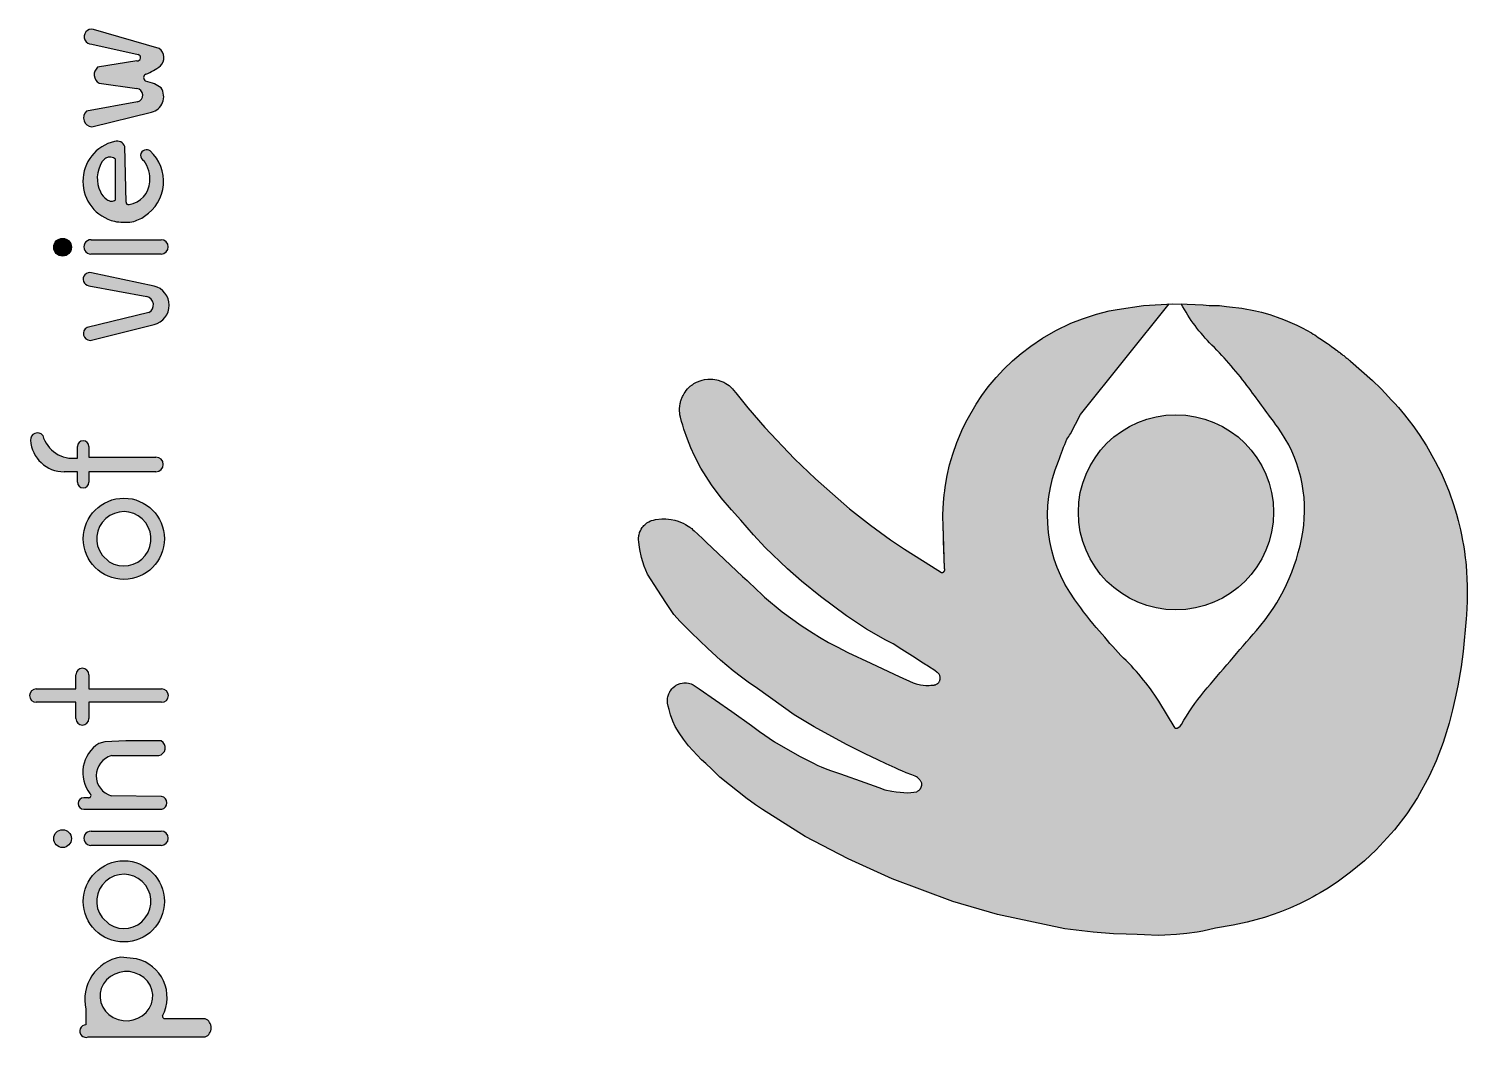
# Model space of a CAD drawing. Header units: millimetres. Extents: x -88727164121 to 1409438023, y -488056698 to 235964078476.
# Drawn here: x -1434659893 to -1186216538, y 2748507003 to 2926991801 of the extents above; entities that cross this region are included whole.
import ezdxf

# ---------------------------------------------------------------- set-up
doc = ezdxf.new("R2010")
doc.units = ezdxf.units.MM
doc.header["$MEASUREMENT"] = 0

# ---------------------------------------------------------------- blocks, each defined once
blk = doc.blocks.new('citata')
h = blk.add_hatch(color=1)
h.dxf.hatch_style = 1
h.set_gradient(color1=(106, 241, 234), color2=(123, 190, 224))
h.paths.add_polyline_path([(-2523979, -73858309), (896836, -73858309, 0.6599120147), (766764, -68494374), (-41696684, -68331435, 1), (-41696685, -73696560, -0.5358799039), (-39151218, -77523725), (-40895330, -84680449, 0.3940708459), (-27465401, -108592977, 0.2135091168), (-11150540, -106751416, 0.2398963298), (-1357428, -91364658, 0.0814010935)])
edge = h.paths.add_edge_path(flags=16)
edge.add_ellipse((-20319621, -88362964), major_axis=(13946354, 174204), ratio=0.9341531751, start_angle=59.604495974, end_angle=419.330027545, ccw=False)
h.paths.add_polyline_path([(-4266876, -118999892), (-28094963, -118999892, 0.564136484), (-39261816, -148595756), (-65177510, -148595756, 1.0028811706), (-65147742, -158942695), (-4389065, -158767890, 0.9971271067), (-4415221, -149676636), (-26616225, -149676636, -0.801497048), (-25917218, -127626480), (-3567869, -127626480, 1.0119015309)])
h.paths.add_polyline_path([(-27636042, -28951399), (-1279489, -28951399, 0.5572331193), (-615487, -21094263), (-29831243, -21094263, 0.4275887725), (-38371957, -52302695), (-42188721, -52302695, 1.0011614844), (-42181872, -58203042), (-968551, -58203042, 0.6375031492), (-968551, -51263954), (-26972039, -51263954, -0.5156834132)])
h.paths.add_polyline_path([(-272302, 24099772, -0.1905056277), (13765309, 20184028, -0.3893571785), (15608258, 1178046, 0.9525587143), (18649553, -5879773, 0.6100212812), (8769053, 30619295), (-40196050, 29169389, 0.8328478427), (-40052088, 23382490), (-36714717, 23382490), (-40036530, 18578856, 0.4321547126), (-26610358, -10171635, 0.0823517238), (-17515301, -10893863, 0.5953038355), (-1213522, 20359451, -0.4837201873)])
edge = h.paths.add_edge_path(flags=16)
edge.add_ellipse((-18999123, 9818661), major_axis=(13946354, 174204), ratio=0.9341531751, start_angle=59.604495974, end_angle=419.330027545, ccw=False)
h.paths.add_polyline_path([(-31903569, 69298767, -0.1019754382), (-29826847, 71333686, -0.3243246524), (-24725491, 70812063), (-24725491, 49218971, -0.1372633068), (-27009726, 48538977, -0.1088701167), (-29272992, 49460993, -0.1472911021), (-32755880, 53486809, -0.2553227113)], flags=16)
h.paths.add_polyline_path([(-19738167, 77426384, 0.3937450764), (-25296033, 80170080, 0.7906409581), (-25296033, 37940173, 0.0848355521), (-16037509, 37694466, 0.106183039), (-9349844, 40671710), (-9330569, 40680291, 0.4903457944), (-6429344, 75143859, 0.2583840191), (-9347780, 75613026, 0.6962600209), (-9680626, 69946412, -0.1794862612), (-6600470, 58850579, -0.3591685022), (-17569604, 46860784, -0.5950624998), (-19082480, 48141902)])
h.paths.add_polyline_path([(14120237, 132863887, -0.7616509547), (13732096, 139416575, 0.2768275572), (18468235, 151607953, 0.3322203295), (1676223, 162148834, 0.8288874333), (72124, 160117172, -0.5205014365), (-14830326, 131421754), (-40183794, 129778705, -0.7853089883), (-40102124, 137768962), (-12933639, 139470668, 0.808747985), (-13405182, 160347525), (-40183794, 160892521, -0.6904082732), (-40183794, 169351852), (4618242, 169351852), (8841903, 169351852), (16416473, 166185380), (19767382, 163018907, -0.545534071)])
h.paths.add_polyline_path([(1130315, 198951971, 1), (-41783373, 198951971, 1)])
h.paths.add_polyline_path([(-28045351, 186847150), (-31833581, 190367413, -11.0000676829)], flags=16)
h.paths.add_polyline_path([(-543448, 266508913), (-37388342, 266508913, 1.2004549943), (-37388342, 259928021), (-11525370, 259928021, -0.245272097), (-7723283, 256634682, -0.4880390953), (-12310893, 239161962), (-38084485, 239161962, 0.9131626126), (-38084485, 231509207), (-8166821, 231509207, 0.0950607785), (-3511505, 233915286, 0.3119790556), (-354616, 260125174, -0.8727461245), (-136787, 262498021, 0.9037376938)])
h.paths.add_polyline_path([(141597, 284432956), (-25739299, 284432956, -0.3046396993), (-32991928, 289303882, -0.2212648885), (-32280982, 304244747, 1.2709988847), (-38625991, 305834670), (-39508137, 302978768, 0.2006204976), (-37703332, 284313914), (-41025443, 284313914, 1.0231071125), (-40850826, 276845396), (141597, 276845396, 0.8483927566)])
h.paths.add_polyline_path([(1130315, 424857795, 1), (-41783373, 424857795, 1)])
h.paths.add_polyline_path([(-28045351, 412752975), (-31833581, 416273237, -11.0000676829)], flags=16)
h.paths.add_polyline_path([(-609845, 461997028), (-37721358, 461997028, 0.997974659), (-37706069, 454455531), (-609845, 454455531, 1)])
h.paths.add_polyline_path([(-331130, 473536531), (-41492666, 473536531, -1), (-41492666, 479650632), (-38945292, 479650632), (-38770207, 479644793, 0.790327783), (-38337651, 481806097, -0.4395699747), (-33570136, 508276051), (-30464816, 509151401, -0.0199581941), (-545949, 509685552, -0.6985078616), (-1896086, 501947650), (-26829844, 501936143, 0.7518174025), (-26994959, 480604472), (-380633, 480273617, -0.8201431445)])
h.paths.add_polyline_path([(-57403410, 458023432, 1), (-48000510, 458023432, 1)])
h.paths.add_polyline_path([(-45645963, 521439803), (-45645963, 530060554), (-66606006, 530060554, -1), (-66606006, 537149541), (-45645963, 537149541), (-45645963, 544614587, -1), (-38816132, 544614587), (-38816132, 537149541), (-346052, 537149541, -1), (-346052, 530060554), (-38816132, 530060554), (-38816132, 521448715, -0.9986959792)])
h.paths.add_polyline_path([(-41783373, 616504027, 1), (1130315, 616504027, 1)])
h.paths.add_polyline_path([(-28045351, 604399206), (-31833581, 607919468, -11.0000676829)], flags=16)
h.paths.add_polyline_path([(-3361252, 659667989), (-38845387, 659667989), (-38845387, 665341032, 1), (-44864031, 665341032), (-44864031, 659179524, -0.3779582573), (-63206343, 671140956, 0.7288191062), (-69659822, 668584565, 0.3950173115), (-51840371, 651903726), (-44864031, 651903726), (-44864031, 646352266, 1), (-38845387, 646352266), (-38845387, 651903726), (-3361252, 651903726, 1)])
h.paths.add_polyline_path([(-4358152, 750087964), (-37360162, 756994593, 1.0897155904), (-38811713, 750251695), (-8215095, 744612075, -0.6795941902), (-7069091, 736072806), (-39801421, 728186280, 0.7879901999), (-38116848, 721371558), (-4358152, 729716577, 0.7829038284)])
h.paths.add_polyline_path([(-609845, 774537745), (-37721358, 774537745, 0.997974659), (-37706069, 766996248), (-609845, 766996248, 1)])
h.paths.add_polyline_path([(-6429344, 821486246, 0.25838402), (-9347780, 821955412, 0.6962600194), (-9680626, 816288798, -0.1794862612), (-6600470, 805192966, -0.3591685022), (-17569604, 793203171, -0.5950624998), (-19082480, 794484288), (-19738167, 823768770, 0.3937450764), (-25296033, 826512467, 0.7906409581), (-25296033, 784282560, 0.0848355521), (-16037509, 784036852, 0.106183039), (-9349844, 787014097), (-9330569, 787022677, 0.4903457944)])
h.paths.add_polyline_path([(-27009726, 794881363, -0.1088701167), (-29272992, 795803380, -0.1472911021), (-32755880, 799829196, -0.2553227113), (-31903569, 815641153, -0.1019754382), (-29826847, 817676073, -0.3243246524), (-24725491, 817154449), (-24725491, 795561357, -0.1372633068)], flags=16)
h.paths.add_polyline_path([(-650637, 854805312), (-4098243, 856939338, 0.0222537796), (-8840742, 858390930, -0.6541523972), (-8390628, 862148915, 0.0708064783), (-1035835, 866419154, 0.4720704746), (-1604018, 875574020), (-36391928, 885687236, 1.1252828024), (-37332261, 877890188), (-12798071, 872424270, -0.97405612), (-13434951, 869164139), (-34186856, 865677306, 0.5314971765), (-33350710, 857309600), (-13521215, 854462896, -0.841987891), (-13105313, 847503582), (-40049815, 842562723, 0.6393290403), (-37290130, 834153893), (-5704358, 841950869, 0.5169282559)])
h.paths.add_polyline_path([(-4881299, -168133347, 0.6304698822), (-9827312, -172833444, -1.6745748508), (-33183246, -178024913), (-28142815, -169465223, 0.4225122249), (-32564941, -165431807), (-36140658, -168384359, 2.3042156035)])
h.paths.add_polyline_path([(-13649742, 394490524), (-22186078, 395327720, 0.4310925649), (-40352583, 367937247), (-40352583, 362957698), (-40352583, 359569184, 1.2093904472), (-39138509, 353196562), (22694525, 353196562, 0.6604338572), (22694525, 362828205), (962674, 362828205, -0.3609595739), (135240, 364342467, 0.4907639503)])
edge = h.paths.add_edge_path(flags=16)
edge.add_ellipse((-18999123, 374784105), major_axis=(13946354, 174204), ratio=0.9341531751, start_angle=59.604495974, end_angle=419.330027545, ccw=False)
h = blk.add_hatch(color=1)
h.dxf.hatch_style = 1
h.set_gradient(color1=(106, 241, 234), color2=(123, 190, 224))
h.paths.add_polyline_path([(-57403410, 770564148, 1), (-48000510, 770564148, 1)])
at = {"color": 135, "true_color": 0x4d97b3}
for p, q in [((-1604018, 875574020), (-36391928, 885687236)), ((-37332261, 877890188), (-12798071, 872424270)), ((-13434951, 869164139), (-34186856, 865677306)), ((-33350710, 857309600), (-13521215, 854462896)), ((-650637, 854805312), (-4098243, 856939338)), ((-13105313, 847503582), (-40049815, 842562723)), ((-37290130, 834153893), (-5704358, 841950869)), ((-19082480, 794484288), (-19738167, 823768770)), ((-24725491, 795561357), (-24725491, 817154449)), ((-9349844, 787014097), (-9330569, 787022677)), ((-37690779, 774537745), (-609845, 774537745)), ((-609845, 766996248), (-37706069, 766996248)), ((-4358152, 750087964), (-37360162, 756994593)), ((-38811713, 750251695), (-8215095, 744612075)), ((-7069091, 736072806), (-39801421, 728186280)), ((-38116848, 721371558), (-4358152, 729716577)), ((-44864031, 659179524), (-44864031, 665341032)), ((-38845387, 665341032), (-38845387, 659667989)), ((-38845387, 659667989), (-3361252, 659667989)), ((-44864031, 651903726), (-51840371, 651903726)), ((-44864031, 646356418), (-44864031, 651903726)), ((-3361252, 651903726), (-38845387, 651903726)), ((-38845387, 651903726), (-38845387, 646352266)), ((-28045351, 604399206), (-31833581, 607919468)), ((-45645963, 537149541), (-45645963, 544614587)), ((-38816132, 544614587), (-38816132, 537149541)), ((-66617352, 537149541), (-45645963, 537149541)), ((-38816132, 537149541), (-346052, 537149541)), ((-45645963, 530060554), (-66606006, 530060554)), ((-45645963, 521439803), (-45645963, 530060554)), ((-346052, 530060554), (-38816132, 530060554)), ((-38816132, 530060554), (-38816132, 521448715)), ((-30464816, 509151401), (-33570136, 508276051)), ((-26829658, 501936143), (-1896086, 501947650)), ((-38945292, 479650632), (-41492666, 479650632)), ((-38945292, 479650632), (-38926260, 479649997)), ((-380633, 480273617), (-26994959, 480604472)), ((-41492666, 473536531), (-331130, 473536531)), ((-37690779, 461997028), (-609845, 461997028)), ((-609845, 454455531), (-37706069, 454455531)), ((-28045351, 412752975), (-31833581, 416273237)), ((-13649742, 394490524), (-22186078, 395327720)), ((-40352583, 367937247), (-40352583, 362957698)), ((-40352583, 362957698), (-40352583, 359569184)), ((-40352583, 359569184), (-40352583, 359569184)), ((22694525, 362828205), (962674, 362828205)), ((-39138509, 353196562), (22694525, 353196562)), ((-38625991, 305834670), (-39508137, 302978768)), ((-37703332, 284313914), (-41025443, 284313914)), ((141597, 284432956), (-25739299, 284432956)), ((-40850826, 276845396), (141597, 276845396)), ((-37388342, 266508913), (-543448, 266508913)), ((-11525370, 259928021), (-37388342, 259928021)), ((-12310893, 239161962), (-38084485, 239161962)), ((-8166821, 231509207), (-38084485, 231509207)), ((-28045351, 186847150), (-31833581, 190367413)), ((-40183794, 169351852), (4618242, 169351852)), ((4618242, 169351852), (8841903, 169351852)), ((16416473, 166185380), (8841903, 169351852)), ((-13405182, 160347525), (-40183794, 160892521)), ((16416473, 166185380), (19767382, 163018907)), ((-40207008, 137762393), (-12933639, 139470668)), ((-40183794, 129778705), (-14864753, 131419523)), ((-19082480, 48141902), (-19738167, 77426384)), ((-24725491, 49218971), (-24725491, 70812063)), ((-9349844, 40671710), (-9330569, 40680291)), ((-40196050, 29169389), (8769053, 30619295)), ((-40052088, 23382490), (-36714717, 23382490)), ((-36714717, 23382490), (-40036530, 18578856)), ((-615487, -21094263), (-29831243, -21094263)), ((-27636042, -28951399), (-1279489, -28951399)), ((-38371957, -52302695), (-42188721, -52302695)), ((-968551, -51263954), (-26972039, -51263954)), ((-42181872, -58203042), (-968551, -58203042)), ((766764, -68494374), (-41696684, -68331435)), ((-2523979, -73858309), (896836, -73858309)), ((-39151218, -77523725), (-40895330, -84680449)), ((-4266876, -118999892), (-28094963, -118999892)), ((-25917218, -127626480), (-3567869, -127626480)), ((-39261816, -148595756), (-65177510, -148595756)), ((-4415221, -149676636), (-26616225, -149676636)), ((-65177510, -158942780), (-4415221, -158767965)), ((-32564941, -165431807), (-36140658, -168384359)), ((-28142815, -169465223), (-33183246, -178024913))]:
    blk.add_line(p, q, dxfattribs=at)
for centre, radius in [((-52701960, 770564148), 4701450), ((-20326529, 616504027), 21456844), ((-52701960, 458023432), 4701450), ((-20326529, 424857795), 21456844), ((-20326529, 198951971), 21456844)]:
    blk.add_circle(centre, radius, dxfattribs=at)
for centre, radius, start, end in [((-37323324, 881844337), 3954159, 76.376053885, 269.870499878), ((-5087742, 870762743), 5940094, 313.010194559, 54.092645058), ((-13159365, 870802576), 1661452, 260.452163209, 77.440315194), ((-30944723, 861775648), 5072904, 129.725319121, 241.687392076), ((-7794055, 860171511), 2065436, 116.618550717, 239.551509755), ((-19714790, 890121781), 30178103, 291.36743908, 308.24002656), ((-13914684, 850947297), 3537549, 283.226094546, 83.613985091), ((-22768664, 804414063), 55744857, 70.43194158, 75.531290497), ((-7733035, 850169100), 8464918, 283.866301166, 33.209181335), ((-36725828, 838996355), 4875230, 132.985338412, 263.353187905), ((-20290146, 805397513), 21700234, 103.337318906, 256.662681094), ((-23989072, 822158866), 4545546, 20.742693575, 106.70987676), ((-8465900, 819060530), 3026228, 106.942515755, 246.334323434), ((-8312199, 819085610), 3050933, 51.892375702, 109.842201873), ((-21226243, 805377983), 21872913, 302.946394895, 47.429708528), ((-17856687, 806955036), 16515554, 148.26875348, 205.560399865), ((-25928336, 811620325), 7202115, 122.772236557, 146.062771593), ((-27635960, 813896594), 4368575, 48.223370289, 120.099997282), ((-23097650, 806588854), 16556130, 355.163507168, 35.865346645), ((-24329583, 803599609), 9231386, 204.106498723, 237.622163319), ((-19353970, 805848216), 12770322, 278.032081133, 357.058840327), ((-26049214, 800477943), 5678405, 235.408194649, 260.261502943), ((-27082758, 799303290), 4422530, 270.946215467, 302.209276096), ((-17978400, 794254261), 1127787, 168.231189584, 291.252350248), ((-19947911, 811247080), 27489775, 258.781592733, 278.178025557), ((-19624342, 801093553), 17429757, 281.875624864, 306.12014549), ((-37706069, 770767012), 3770764, 89.767677835, 270), ((-609845, 770766996), 3770749, 270, 90), ((-38375958, 753685577), 3461420, 72.934654517, 262.767897013), ((-6876016, 739902270), 10492283, 283.884943561, 76.115056439), ((-9332595, 740115568), 4633290, 299.244050212, 76.043249403), ((-38139560, 724981515), 3610028, 117.409421446, 270.360472527), ((-66021974, 668824939), 3645780, 39.439246777, 183.780518868), ((-47253544, 675559582), 16553431, 195.481729288, 278.299728482), ((-51840371, 669762037), 17858310, 183.780518868, 270), ((-41854709, 665341032), 3009322, 0, 180), ((-3361252, 655785857), 3882131, 270, 90), ((-41854709, 646352266), 3009322, 180, 0), ((-20338690, 616490940), 14338851, 237.488621269, 216.711032783), ((-42231048, 544614587), 3414916, 0, 180), ((-66606006, 533605047), 3544493, 90, 270), ((-346052, 533605047), 3544493, 270, 90), ((-42231054, 521448715), 3414921, 180.149527252, 0), ((-8817178, 134798547), 374978239, 88.736073566, 93.309547541), ((-2639211, 506064052), 4182942, 280.233266431, 59.971674265), ((-23808283, 492853522), 18252347, 122.332198179, 217.247593917), ((-23828414, 491246436), 11103081, 105.683552991, 253.429482617), ((-41492666, 476593581), 3057050, 90, 270), ((-38810568, 480776807), 1132734, 264.137865555, 65.32315786), ((-1028169, 476900134), 3435067, 281.707684651, 79.134310075), ((-37706069, 458226295), 3770764, 89.767677835, 270), ((-609845, 458226280), 3770749, 270, 90), ((-20338690, 424844709), 14338851, 237.488621269, 216.711032783), ((-18336954, 373055192), 22602683, 99.804972561, 193.087031677), ((-18416074, 374085583), 20954225, 332.291627384, 76.852186589), ((-40354972, 356266769), 3302416, 89.958551072, 291.614229036), ((1461085, 364083748), 1350852, 168.958318386, 248.34845097), ((20638838, 358012383), 5236219, 293.115753463, 66.884246537), ((-35261019, 305807798), 3365079, 332.322642595, 179.542442654), ((-16581730, 296010366), 17727705, 152.322642595, 202.228756087), ((-16282966, 295804850), 24307893, 162.834842634, 208.211294243), ((-25739299, 292267868), 7834912, 202.228756087, 270), ((-41023448, 280577660), 3736254, 90.030588251, 272.648111464), ((-484958, 280639176), 3845171, 279.377935655, 80.622064345), ((-37992859, 263218467), 3345516, 79.589778724, 280.410221276), ((-543448, 264482852), 2026061, 281.578759946, 90), ((-12779208, 254639112), 5435501, 21.53912214, 76.663142257), ((-20891749, 249303738), 23213732, 318.478351279, 27.785664067), ((-83718, 261296727), 1202466, 92.529521061, 256.980330699), ((-16835717, 249688611), 11457939, 293.260192534, 37.316932702), ((-37736414, 235335585), 3842176, 95.197672909, 275.197672909), ((-36858047, 234981064), 4795698, 263.65140118, 264.342600092), ((-37209900, 233643431), 3436833, 267.983939629, 270), ((-12109720, 244844610), 13906093, 286.471456948, 308.192509037), ((-20338690, 198938884), 14338851, 237.488621269, 216.711032783), ((-38580729, 165122186), 4523261, 110.756960168, 249.243039832), ((-17427683, 150988013), 19737902, 277.31336061, 27.549786271), ((-15401831, 149858673), 10677201, 283.365649945, 79.222171114), ((1065937, 160981597), 1317153, 62.397338318, 221.016973459), ((3015556, 145636854), 16566210, 21.127121953, 94.637268059), ((7237421, 149759117), 18243409, 292.165107255, 46.620992172), ((5933991, 149461647), 12716678, 307.822604112, 9.716823973), ((-39167998, 133763868), 4112587, 103.128660296, 255.700123298), ((14829268, 136193725), 3404490, 108.800397011, 257.979381847), ((-20290146, 59055127), 21700234, 103.337318906, 256.662681094), ((-23989072, 75816480), 4545546, 20.742693575, 106.70987676), ((-17856687, 60612649), 16515554, 148.26875348, 205.560399865), ((-25928336, 65277939), 7202115, 122.772236557, 146.062771593), ((-27635960, 67554207), 4368575, 48.223370289, 120.099997282), ((-8465900, 72718144), 3026228, 106.942515755, 246.334323434), ((-23097650, 60246468), 16556130, 355.163507168, 35.865346645), ((-8312199, 72743224), 3050933, 51.892375702, 109.842201873), ((-21226243, 59035597), 21872913, 302.946394895, 47.429708528), ((-24329583, 57257223), 9231386, 204.106523661, 237.622163319), ((-19353970, 59505829), 12770322, 278.032081133, 357.058840327), ((-26049214, 54135556), 5678405, 235.408194649, 260.261502943), ((-27082758, 52960904), 4422530, 270.946215467, 302.209276096), ((-17978400, 47911874), 1127787, 168.231189584, 291.252350248), ((-19624342, 54751166), 17429757, 281.875624864, 306.12014549), ((-19947911, 64904693), 27489775, 258.781592733, 278.178025557), ((4317492, 9827345), 21263150, 312.379086991, 77.915405803), ((-39591889, 26289178), 2942894, 101.846761284, 261.003364643), ((737873, 21856985), 2459786, 114.247287464, 211.234263509), ((1794376, 4388943), 19818878, 52.841883084, 95.985584826), ((-19797550, 10520059), 21784410, 158.288443959, 251.775701186), ((-17838049, 9152657), 20049118, 270.922379643, 34.753134303), ((4333377, 9677100), 14119379, 322.990855894, 48.086088377), ((17300491, -2276926), 3847139, 116.09544162, 290.528078697), ((-19885187, 16890404), 27885154, 256.044167167, 274.875299032), ((-19190938, -40779034), 22376467, 118.392768531, 210.996800835), ((-3377991, -24817431), 4636098, 296.913440214, 53.42543994), ((-19363611, -39871376), 13699599, 127.145756085, 236.263384958), ((-42188721, -55252873), 2950178, 90, 270.133019042), ((-2583826, -54733498), 3827120, 294.964722179, 65.035277821), ((-41696684, -71013997), 2682562, 90, 270), ((-41696684, -76456644), 2760084, 337.25615744, 90), ((-55350151, -86170469), 54241992, 354.504961972, 13.119676224), ((-315333, -71204159), 2917853, 294.546514872, 68.231712827), ((-21365977, -89439803), 20100922, 166.303847218, 252.335662707), ((-21365977, -89439803), 20100922, 300.544494819, 354.504961972), ((-21365977, -89439803), 20100922, 252.335662707, 300.544494819), ((-24736856, -137171566), 18479356, 100.470082065, 218.185804868), ((-3866340, -123309051), 4327734, 273.954655407, 95.310386838), ((-23807202, -138729527), 11301761, 100.760143883, 255.608430358), ((-65177510, -153769268), 5173512, 90, 270), ((-4415221, -154222301), 4545665, 270, 90), ((-32314404, -169597982), 4173701, 1.822793015, 93.441397347), ((-20393616, -182874389), 21399306, 137.380522201, 43.53962325), ((-20106945, -181720148), 13588392, 164.220226957, 40.843290963), ((-6231395, -171665058), 3780971, 69.079224781, 198.000010826)]:
    blk.add_arc(centre, radius, start, end, dxfattribs=at)
for centre in [(-18999123, 374784105), (-18999123, 9818661), (-20319621, -88362964)]:
    blk.add_ellipse(centre, major_axis=(13946354, 174204), ratio=0.9341531751, start_param=1.0402947037, end_param=7.3186896331, dxfattribs=at)

msp = doc.modelspace()

# ---------------------------------------------------------------- hatches: boundary and pattern name
h = msp.add_hatch(color=1)
h.dxf.hatch_style = 1
h.set_gradient(color1=(169, 83, 160), color2=(34, 52, 110))
h.paths.add_polyline_path([(-1189360823.4, 2807065290.7), (-1188763177.7, 2809383573.8), (-1188302135.4, 2811373911.2), (-1187857043.9, 2813524872.1), (-1187284056.2, 2816796975.9), (-1186908028.9, 2819467637.6), (-1186380556.2, 2825096745.1), (-1186342124.5, 2825755021.2), (-1186244989.9, 2828083838.7), (-1186216538.4, 2829551112.2), (-1186223170.2, 2830732660.5), (-1186263483.4, 2832022143.7), (-1186332409.9, 2833226825.9), (-1186418661.9, 2834292489), (-1186465074.9, 2834905581.7), (-1186561887.3, 2835639795.4), (-1186702272.8, 2836704461.8), (-1186827086.9, 2837525540.1), (-1186874382.2, 2837814012.1), (-1187019383.6, 2838637886.9), (-1187207892.1, 2839602028.1), (-1187397462.6, 2840480253.2), (-1187786444.3, 2842076942.1), (-1188080190.4, 2843148582.1), (-1188590711.2, 2844815759.7), (-1189361569, 2847000016.1), (-1190030345.3, 2848665153), (-1190746921, 2850274912.3), (-1191742254.8, 2852282192.9), (-1193249256.8, 2854943138), (-1194518183.3, 2856916872), (-1195618454.8, 2858472873.7), (-1196216710.8, 2859267120.5), (-1197036465.6, 2860302713.7), (-1198103346.9, 2861568449.1), (-1198756093.8, 2862307654.6), (-1199270198.4, 2862875067.6), (-1199852895.7, 2863503081.8), (-1200348343.6, 2864024893.6), (-1201159877.9, 2864856445), (-1202555800.7, 2866223214.9), (-1206395541.9, 2869612777.9), (-1206425995.3, 2869637699.3), (-1206485273, 2869686097), (-1206537625.4, 2869728748.9), (-1206578060.2, 2869761632.7), (-1206605291.7, 2869783750.1), (-1206676331.9, 2869841340), (-1206755083.5, 2869904998.2), (-1206836020.9, 2869962653.1), (-1206955643.2, 2870066252.7), (-1207007637.2, 2870107855.1), (-1207157760.7, 2870227510.7), (-1207246194.8, 2870297675.9), (-1207355641.5, 2870384184.8), (-1207556703.5, 2870542168.4), (-1207694346.9, 2870649623.8), (-1207888632.1, 2870800341.1), (-1208093216.7, 2870957846.2), (-1208243578.8, 2871072826.7), (-1208353628.6, 2871156564.7), (-1208559810.8, 2871312510.1), (-1208590553.4, 2871335657.6), (-1208622302.3, 2871359534.5), (-1208674749.5, 2871398914.5), (-1208809133.8, 2871499459.6), (-1209338287.4, 2871890416.3), (-1209604811.7, 2872084380.4), (-1210013096.6, 2872377734.7), (-1210376744.7, 2872635220.7), (-1210653740.6, 2872828983.1), (-1211361822, 2873315141), (-1211933495.6, 2873698220.5), (-1212562593.2, 2874110266.9), (-1212806689, 2874259050.9), (-1213127992, 2874450628), (-1213981974.4, 2874936904.2), (-1214613139, 2875275633.7), (-1214838446.8, 2875392426.9), (-1215654531.8, 2875797814), (-1217249475.6, 2876513493.9), (-1217947949.7, 2876796417.2), (-1219021742.3, 2877196705), (-1220314729.3, 2877624905.3), (-1221745983.7, 2878032955.6), (-1222774925.4, 2878284894.2), (-1225157617.5, 2878739877.6), (-1227266299.1, 2878997378.4), (-1227767459.5, 2879038935.1), (-1229021344.5, 2879190015.2), (-1229288678, 2879206615.4), (-1229974578.3, 2879224414.7), (-1230776952.2, 2879200051.1), (-1231817210.4, 2879294689.4), (-1234570773.2, 2879451538.1), (-1235610288.2, 2879461870.7, 0.072611493), (-1230316012.4, 2872360076.2, -0.0371583413), (-1223897052.3, 2864911548.1, -0.0018721971), (-1218954192.3, 2858178563.2, -0.2003702376), (-1214630495.2, 2840041060.4, -0.1400664373), (-1222618926.8, 2823064140.4, 0.0048898673), (-1231690613.9, 2812474608, 0.047822713), (-1235590770.8, 2806810287.8, -0.2722873756), (-1236659263.7, 2806181818.6), (-1239497155.7, 2810840059.6, 0.0653190041), (-1246043190.4, 2818754999.1, -0.0122504786), (-1249736485.3, 2822960190.7, -0.0310132149), (-1253973481.2, 2828385043.6, -0.2627581961), (-1256811978.3, 2852317594.9, -0.0168525099), (-1255343204, 2856137134.4, -0.0310577323), (-1254730959.7, 2857038175.1), (-1253008364.5, 2860393449.9), (-1237702922.6, 2879441421.9), (-1242141529.7, 2879185952.8), (-1246706019, 2878526268.4), (-1248076519.6, 2878252738.2), (-1250228526.4, 2877718159.9), (-1252678997.1, 2876923731.5), (-1254673400.8, 2876131672), (-1257273669.4, 2874885918.7), (-1259599905.6, 2873545077.1), (-1261594534.1, 2872202486), (-1263247324.8, 2870936185.4), (-1264729991.1, 2869664590.8), (-1266274296.4, 2868182449.5), (-1267571480.7, 2866791953.2), (-1268929206, 2865166049.2), (-1270059952, 2863650388.9), (-1271051915.1, 2862171368.9), (-1272610458.7, 2859473496.2), (-1273325764.9, 2858026883.2), (-1274377587, 2855540928.1), (-1275072810.1, 2853540137.4), (-1275609551.3, 2851665254.2), (-1276032479.1, 2849829423.8), (-1276379621.3, 2847844501.1), (-1276469417.9, 2847191166.9), (-1276552538.1, 2846489559), (-1276671223.4, 2845178445.6), (-1276762844.5, 2843072323.2), (-1276729897, 2840836414), (-1276689718.7, 2839673523.3), (-1276650352.1, 2838534127.7), (-1276546482.3, 2835527803.5), (-1276485772.6, 2833770669.5), (-1276470544, 2833722589.4), (-1276461145.2, 2833679011.2), (-1276454787.6, 2833629289.2), (-1276453794.2, 2833579661.7), (-1276457151.5, 2833531748.1), (-1276466425.6, 2833476498.4), (-1276482486.6, 2833422820.8), (-1276500835.6, 2833377021.6), (-1276525440.7, 2833330459.7), (-1276552385.5, 2833289924.5), (-1276584979.3, 2833249858.1), (-1276621012.1, 2833213217.2), (-1276652149.9, 2833188005.5), (-1276698331.1, 2833155420), (-1276751002, 2833126927), (-1276816292.9, 2833102370.8), (-1276865629.7, 2833090274.2), (-1276911154.6, 2833083463.6), (-1276960973.5, 2833080612.9), (-1277020285.1, 2833083807.9), (-1278764075.1, 2834193610.4), (-1283390862.1, 2837138242.2), (-1285843931, 2838716900.8), (-1289305504.7, 2841271450), (-1291356709.6, 2842869842.3), (-1292880364.9, 2844100096.6), (-1298786522.1, 2849242877.2), (-1302410600.8, 2852723539.6), (-1307523165.3, 2858121075.5), (-1310454878.2, 2861510862), (-1311397171.8, 2862651555.7), (-1312566708.6, 2864104514.4), (-1312932782.8, 2864599265.9), (-1313130394.1, 2864822934.3), (-1313480541.3, 2865164206.6), (-1313712347.4, 2865358495.4), (-1313983414.1, 2865559044.5), (-1314265992.5, 2865741432.2), (-1314632084.7, 2865942254.8), (-1314949563, 2866087508.9), (-1315115905.6, 2866153765.8), (-1315573029.1, 2866303483.8), (-1315847352.3, 2866371822.3), (-1316194572, 2866436406.8), (-1316509240.4, 2866474481), (-1316900719.5, 2866495342.5), (-1317388193.1, 2866480655.4), (-1317928525.5, 2866411133.1), (-1318341535.6, 2866318911.1), (-1318707204, 2866207394.4), (-1319181874.9, 2866017431.5), (-1319355908.8, 2865933917.7), (-1319552959, 2865829616.5), (-1319768501.6, 2865702853.4), (-1319886446.6, 2865627490.4), (-1319961419.8, 2865577249.6), (-1320045715.2, 2865518500.6), (-1320077891, 2865495425.2), (-1320134991.6, 2865453563.4), (-1320247098, 2865367863.5), (-1320327599.8, 2865303318.5), (-1320405260.5, 2865238542.9), (-1320573893.2, 2865088803.1), (-1320877032.9, 2864783944.1), (-1321121217.8, 2864497648.5), (-1321318266.7, 2864232569.6), (-1321469274.1, 2864003043.9), (-1321545503, 2863876417.3), (-1321658847.1, 2863671733.7), (-1321747993.3, 2863493914.8), (-1321875592.7, 2863205047.6), (-1321914718.9, 2863105920.6), (-1321977600.4, 2862932792.2), (-1322037692, 2862746750.4), (-1322081123.2, 2862595120.7), (-1322121199.6, 2862437239.5), (-1322152532.1, 2862296813.3), (-1322180479.7, 2862153066.8), (-1322216000.3, 2861928064.7), (-1322232180.8, 2861796582.4), (-1322261453.6, 2861382365.3), (-1322260348.5, 2861020730.4), (-1322226119.3, 2860586234.1), (-1322190994, 2860342670.7), (-1322100403, 2859913626.3), (-1321896917.8, 2859182723.9), (-1321712371.7, 2858532459.7), (-1321499505.3, 2857834938.8), (-1320911704.4, 2856128173.7), (-1320320648.4, 2854645279.4), (-1319683205.1, 2853230601.6), (-1318592803.3, 2851127065.6), (-1316763668.2, 2848207218.3), (-1315092565.6, 2845993897.5), (-1313267512, 2843920638.6), (-1311700444.8, 2842140452), (-1309478752.7, 2839616612.3), (-1307474541.4, 2837391507.4), (-1303614413.7, 2833710035.3), (-1301212896.2, 2831604090.4), (-1297912504.4, 2828916545.2), (-1293397258.5, 2825589293.2), (-1289972614.6, 2823323336.9), (-1286639413.7, 2821418646.8), (-1285364175.6, 2820748945.8), (-1283843398.3, 2819782543.3), (-1281580355.5, 2818344456.3), (-1280627154.5, 2817738729.4), (-1279704305, 2817152289.8), (-1279503204.1, 2817024497), (-1279071166.9, 2816746264.8), (-1278355734.8, 2816264040), (-1278132001, 2816107515.8), (-1277821135.2, 2815885361.5), (-1277760517.2, 2815841398.7), (-1277671670.5, 2815776579.2), (-1277628335.9, 2815747509.9), (-1277579819.9, 2815703817.3), (-1277514613.1, 2815631682.3), (-1277434235.5, 2815523546.5), (-1277367512.5, 2815409393.4), (-1277311822.6, 2815283891.2), (-1277282873.7, 2815197492.3), (-1277248679.1, 2815045537.8), (-1277237750.4, 2814954131.4), (-1277233945.9, 2814876179.5), (-1277236572.1, 2814773944.6), (-1277243834.1, 2814700397.6), (-1277264126.9, 2814586702.7), (-1277280309, 2814523642.6), (-1277299556.1, 2814462413.7), (-1277332901.6, 2814376240.7), (-1277374064.9, 2814290304.9), (-1277437485.3, 2814183835.7), (-1277491307.2, 2814109443.6), (-1277555963.7, 2814033517.5), (-1277609561, 2813979133), (-1277660350.8, 2813933409.6), (-1277705285.2, 2813897008.5), (-1277777877.8, 2813845166.3), (-1277894682.1, 2813777120.1), (-1277974799.1, 2813739871.9), (-1278024611.5, 2813720172.2), (-1278080091, 2813701152), (-1278140391.9, 2813683281.7), (-1278259500.4, 2813657427.7), (-1278461295.2, 2813644968.8), (-1278654047, 2813621651.1), (-1278878578.4, 2813601051.1), (-1279163381.7, 2813584994.2), (-1279589707.4, 2813581876.8), (-1279717872.1, 2813585835.7), (-1280632349, 2813680417), (-1281366051.7, 2813843089), (-1281887125.4, 2814008634.7), (-1284352415.7, 2815133152.9), (-1286189276.9, 2815995920.6), (-1289245438.3, 2817431389.6), (-1293208504.2, 2819297198.9), (-1295043231.4, 2820221004.9), (-1296518274.6, 2821018870.7), (-1298113881.6, 2821940000.7), (-1299183102, 2822592502.2), (-1301243582.1, 2823934109.4), (-1304526568.5, 2826320194.5), (-1307577032.7, 2828846336), (-1308185745.4, 2829390291.3), (-1308926935.5, 2830072023.1), (-1310603777.3, 2831679452.4), (-1311360384.5, 2832407154.8), (-1317648141.2, 2838353665), (-1318266715.2, 2838929090.4), (-1319084092.9, 2839686865.6), (-1319727530.4, 2840281322.4), (-1320015144.8, 2840533851.5), (-1320166021, 2840656733.1), (-1320244855.6, 2840718498), (-1320374965.3, 2840816934.7), (-1320424747.4, 2840853480.9), (-1320478124.2, 2840891997.5), (-1320755897.2, 2841081734.9), (-1321207253.4, 2841354653.9), (-1321659714.3, 2841588665.2), (-1322116694.5, 2841788705.3), (-1322522534.4, 2841938163.1), (-1323101267.5, 2842108592.1), (-1323734686.1, 2842241051.3), (-1324189440.4, 2842302898.1), (-1324626732.3, 2842336891.6), (-1325298684.9, 2842341134), (-1326386069.7, 2842224303.5), (-1326745189.3, 2842151219.9), (-1327103098.3, 2842060604.8), (-1327249247, 2842003922.8), (-1327544365.1, 2841864695.4), (-1327903498.1, 2841644278.6), (-1328030468.6, 2841550648.2), (-1328280155, 2841337476.7), (-1328437150.2, 2841179841.5), (-1328569175.7, 2841029747.7), (-1328691475.9, 2840873138.8), (-1328891130.8, 2840568720.8), (-1329031482.1, 2840300938.4), (-1329153909.2, 2840004253.8), (-1329195109.6, 2839882143), (-1329255342.5, 2839667732.2), (-1329292668, 2839497331.1), (-1329318464.5, 2839344639.4), (-1329347751.9, 2839060819.7), (-1329353938.9, 2838820396), (-1329350798.5, 2838703013.9), (-1329317522.5, 2838394408.4), (-1329252474.1, 2837891911.7), (-1329113871.1, 2837054876), (-1328806434.2, 2835696584.3), (-1328345726.8, 2834205528.8), (-1327791116.8, 2832814903.9), (-1326003067, 2830062561.1), (-1324606949.8, 2827913519.4), (-1323273220, 2825860510.6), (-1322150026.9, 2824607472.8), (-1320262789.2, 2822719159.5), (-1317352090.7, 2819981870.5), (-1315170243.4, 2817953398.7), (-1312986797.9, 2816098999.1), (-1311582012.4, 2815003772.4), (-1310417413.6, 2814149066.1), (-1308820190.7, 2813050191.1), (-1302441847.1, 2808524582.7), (-1298983737.1, 2806440626.7), (-1293430910.8, 2803386141.8), (-1290991285.7, 2802151768.1), (-1290220271.1, 2801774795.2), (-1288038652.1, 2800741561.1), (-1286561010.7, 2800069307.3), (-1285019639.1, 2799338112.7), (-1284314169.5, 2799010856.9), (-1283891053.3, 2798824394.2), (-1283097166.6, 2798493831.8), (-1282161617.6, 2798135649.5), (-1281827750, 2798015825.7), (-1281572088.2, 2797914733.5), (-1281450914.3, 2797854072.6), (-1281318094.6, 2797776997.4), (-1281145321, 2797657946.7), (-1281024271.1, 2797559784.4), (-1280918966.8, 2797462626), (-1280807088.3, 2797345011.6), (-1280748684, 2797276591.2), (-1280680666.2, 2797189643.5), (-1280626276, 2797113511), (-1280564359.7, 2797018203.6), (-1280523129.7, 2796948574.7), (-1280459429.3, 2796828685.4), (-1280433562.1, 2796683628.9), (-1280425966.5, 2796600069.6), (-1280423973.4, 2796530323.7), (-1280424968.8, 2796455254.9), (-1280428502, 2796401075.3), (-1280433542.5, 2796351047.4), (-1280441243.4, 2796297127), (-1280450972.4, 2796242975.6), (-1280460532.4, 2796198926.6), (-1280471740.5, 2796153766.7), (-1280485503.6, 2796105864.5), (-1280508879.4, 2796035943.5), (-1280537144.7, 2795966197.5), (-1280568966.5, 2795897420.6), (-1280594857.5, 2795847771.4), (-1280631899.3, 2795784149.1), (-1280675167.2, 2795718389.4), (-1280720760.9, 2795656862.5), (-1280764966.5, 2795603322.2), (-1280833520.8, 2795529912.2), (-1280888787.6, 2795477780.3), (-1280966510, 2795413286.7), (-1281046525.6, 2795356039.3), (-1281140558.7, 2795298884.4), (-1281273969.5, 2795233896.9), (-1282849822.3, 2795039004.7), (-1284839825.4, 2795199566.8), (-1285581043, 2795316596.2), (-1286799942.5, 2795578820.4), (-1287824660.9, 2795939986.3), (-1290261390.2, 2796798820.9), (-1294486318.6, 2798287913), (-1296173548, 2798882583.4), (-1296657937.3, 2799053308.3), (-1296825458.9, 2799122283.4), (-1297794969.7, 2799533959.6), (-1298355182.3, 2799781686), (-1299260598, 2800197632.1), (-1301553361, 2801340011.4), (-1305853986.9, 2803855670.4), (-1308426329.7, 2805620301.8), (-1309832193.9, 2806677132.8), (-1313237153.5, 2809079330.5), (-1316074079, 2811064857.5), (-1318861439, 2813001704.3), (-1319545145.5, 2813474683.2), (-1319934519.2, 2813707752.5), (-1320226790.6, 2813833519.5), (-1320500722.4, 2813920538.2), (-1320727650.9, 2813971942.6), (-1321039318.2, 2814013807.8), (-1321291236.2, 2814024172), (-1321518887.5, 2814015711), (-1321792509.1, 2813982928), (-1322150173.6, 2813901432.6), (-1322602302.9, 2813729803.6), (-1322843788.3, 2813602151.7), (-1322954457, 2813533993.2), (-1323083950.3, 2813445636.4), (-1323433534.2, 2813151877.3), (-1323569952.9, 2813009870.4), (-1323712140.3, 2812840064.1), (-1323830747.1, 2812676731.4), (-1323920736.9, 2812535675.9), (-1323950572.8, 2812484869.4), (-1324135375.6, 2812104631.4), (-1324187491.1, 2811965858.9), (-1324236681.6, 2811811594.2), (-1324289488, 2811602227.3), (-1324326955, 2811392999.8), (-1324349976.9, 2811179797.4), (-1324357907.2, 2810927268.7), (-1324348098.6, 2810710435.1), (-1324326325.1, 2810517340.3), (-1324210231.4, 2810016692.2), (-1324081004.6, 2809409325.4), (-1323833767.4, 2808519273.9), (-1323424070.6, 2807412286.3), (-1322994786.9, 2806503322.9), (-1322330876.4, 2805377957.2), (-1321594045, 2804309534.8), (-1320721156.7, 2803171296.8), (-1318496608.5, 2800739600.9), (-1317735768.9, 2800097135.2), (-1316684833.9, 2799143395.1), (-1315309824.6, 2797764720.2), (-1310572403.9, 2793985550.5), (-1310028708.8, 2793579129.2), (-1309121556.1, 2792935398.3), (-1307939749.2, 2792157366.9), (-1300559615.8, 2787503031.2), (-1293161230.2, 2783629559.2), (-1285558925.6, 2780173425.6), (-1275067955.3, 2776275591.9), (-1267345375.6, 2774016325.7), (-1255728599.3, 2771549532.4), (-1250838228.3, 2770959675.1), (-1247314661.3, 2770704179), (-1245137692.8, 2770616597.4), (-1243244525.5, 2770583898.6), (-1241945718.6, 2770487216.4), (-1239618462.9, 2770419633), (-1238435373, 2770437087.8), (-1236410369.3, 2770548154.7), (-1234640531.6, 2770729779), (-1232880328.5, 2770989749), (-1231903421.8, 2771168729.1), (-1229669379.7, 2771673334), (-1226652882.3, 2772149951.7), (-1224230222.1, 2772678029.7), (-1221237910.5, 2773516130.8), (-1219585256.5, 2774070875.5), (-1218321608.6, 2774541044.7), (-1216853459.9, 2775139220.9), (-1215088145.1, 2775935525.8), (-1213713201.7, 2776616873.2), (-1212806765.3, 2777096714.1), (-1212236872.2, 2777411319.8), (-1211636981.9, 2777753560), (-1210244701, 2778593233.2), (-1208477276.8, 2779755851.9), (-1206357590.2, 2781306099), (-1203985735.7, 2783268309.4), (-1201919199.2, 2785205170.6), (-1198784384, 2788642221.8), (-1196656737.5, 2791417031.6), (-1194797670.3, 2794241208.9), (-1192782696.7, 2797903182.7), (-1191564896, 2800568275), (-1190376348.5, 2803698279.1)])
h = msp.add_hatch(color=1)
h.dxf.hatch_style = 1
h.set_gradient(color1=(169, 83, 160), color2=(34, 52, 110))
h.paths.add_polyline_path([(-1219662189.3, 2843480971.9, 1), (-1253382968.4, 2843480971.9, 1)])

# ---------------------------------------------------------------- linework, layer by layer
at = {"color": 151, "true_color": 0x7bbee0}
msp.add_line((-1276485727, 2833769348.9), (-1276744958.5, 2841272341), dxfattribs=at)
for points in [[(-1277628335.9, 2815747509.9), (-1277671670.5, 2815776579.2), (-1277760517.2, 2815841398.7), (-1277821135.2, 2815885361.5), (-1278132001, 2816107515.8), (-1278355734.8, 2816264040), (-1279071166.9, 2816746264.8), (-1279503204.1, 2817024497), (-1279704305, 2817152289.8), (-1280627154.5, 2817738729.4), (-1281580355.5, 2818344456.3), (-1283843398.3, 2819782543.3), (-1285364175.6, 2820748945.8), (-1286639413.7, 2821418646.8), (-1289972614.6, 2823323336.9), (-1293397258.5, 2825589293.2), (-1297912504.4, 2828916545.2), (-1301212896.2, 2831604090.4), (-1303614413.7, 2833710035.3), (-1307474541.4, 2837391507.4), (-1309478752.7, 2839616612.3), (-1311700444.8, 2842140452), (-1313267512, 2843920638.6), (-1315092565.6, 2845993897.5), (-1316763668.2, 2848207218.3), (-1318592803.3, 2851127065.6), (-1319683205.1, 2853230601.6), (-1320320648.4, 2854645279.4), (-1320911704.4, 2856128173.7), (-1321499505.3, 2857834938.8), (-1321712371.7, 2858532459.7), (-1321896917.8, 2859182723.9), (-1322100403, 2859913626.3), (-1322190994, 2860342670.7), (-1322226119.3, 2860586234.1), (-1322260348.5, 2861020730.4), (-1322261453.6, 2861382365.3), (-1322232180.8, 2861796582.4), (-1322216000.3, 2861928064.7), (-1322180479.7, 2862153066.8), (-1322152532.1, 2862296813.3), (-1322121199.6, 2862437239.5), (-1322081123.2, 2862595120.7), (-1322037692, 2862746750.4), (-1321977600.4, 2862932792.2), (-1321914718.9, 2863105920.6), (-1321875592.7, 2863205047.6), (-1321747993.3, 2863493914.8), (-1321658847.1, 2863671733.7), (-1321545503, 2863876417.3), (-1321469274.1, 2864003043.9), (-1321318266.7, 2864232569.6), (-1321121217.8, 2864497648.5), (-1320877032.9, 2864783944.1), (-1320573893.2, 2865088803.1), (-1320405260.5, 2865238542.9), (-1320327599.8, 2865303318.5), (-1320247098, 2865367863.5), (-1320134991.6, 2865453563.4), (-1320077891, 2865495425.2), (-1320045715.2, 2865518500.6), (-1319961419.8, 2865577249.6), (-1319886446.6, 2865627490.4), (-1319768501.6, 2865702853.4), (-1319552959, 2865829616.5), (-1319355908.8, 2865933917.7), (-1319181874.9, 2866017431.5), (-1318707204, 2866207394.4), (-1318341535.6, 2866318911.1), (-1317928525.5, 2866411133.1), (-1317388193.1, 2866480655.4), (-1316900719.5, 2866495342.5), (-1316509240.4, 2866474481), (-1316194572, 2866436406.8), (-1315847352.3, 2866371822.3), (-1315573029.1, 2866303483.8), (-1315115905.6, 2866153765.8), (-1314949563, 2866087508.9), (-1314632084.7, 2865942254.8), (-1314265992.5, 2865741432.2), (-1313983414.1, 2865559044.5), (-1313712347.4, 2865358495.4), (-1313480541.3, 2865164206.6), (-1313130394.1, 2864822934.3), (-1312932782.8, 2864599265.9), (-1312566708.6, 2864104514.4), (-1311397171.8, 2862651555.7), (-1310454878.2, 2861510862), (-1307523165.3, 2858121075.5), (-1302410600.8, 2852723539.6), (-1298786522.1, 2849242877.2), (-1292880364.9, 2844100096.6), (-1291356709.6, 2842869842.3), (-1289305504.7, 2841271450), (-1285843931, 2838716900.8), (-1283390862.1, 2837138242.2), (-1278764075.1, 2834193610.4), (-1277020285.1, 2833083807.9), (-1276965356.4, 2833080849), (-1276955022, 2833080953.4), (-1276917309.8, 2833083111.4), (-1276903658.3, 2833084585), (-1276875808.2, 2833088751.5), (-1276854157, 2833093087.2), (-1276833092.2, 2833098251.9), (-1276804405.9, 2833106841.6), (-1276766594.2, 2833121062.7), (-1276750024.3, 2833128402.3), (-1276732042.4, 2833137183.4), (-1276712219.8, 2833147906.7), (-1276689581.7, 2833161593.6), (-1276652149.9, 2833188005.5), (-1276635200.2, 2833201729.4), (-1276622381.4, 2833212940.5), (-1276607685.3, 2833226769), (-1276594030.2, 2833240654.5), (-1276578503.1, 2833257819.1), (-1276559274.9, 2833281455.7), (-1276554047.9, 2833288409), (-1276544593.3, 2833301646.9), (-1276534615.8, 2833316656.9), (-1276524625.1, 2833332939.3), (-1276517909.4, 2833344711.7), (-1276508820.3, 2833361911.6), (-1276501645.9, 2833376725.2), (-1276494565.1, 2833392672.8), (-1276487059.9, 2833411405.8), (-1276479373.1, 2833433226.4), (-1276471946.1, 2833458048.3), (-1276468048.4, 2833473313.6), (-1276463034.1, 2833496702.6), (-1276459396.9, 2833518371.2), (-1276456219.5, 2833545048.1), (-1276454624.5, 2833567812.6), (-1276454044.4, 2833592160.9), (-1276454454, 2833612622.7), (-1276456720.9, 2833644409.5), (-1276459938.3, 2833669572.3), (-1276463289.4, 2833688952.9), (-1276468026.3, 2833710915.8), (-1276473660.4, 2833732428.4), (-1276482566.3, 2833760546.5), (-1276485727, 2833769348.9), (-1276546482.3, 2835527803.5), (-1276650352.1, 2838534127.7), (-1276689718.7, 2839673523.3), (-1276729897, 2840836414), (-1276762844.5, 2843072323.2), (-1276671223.4, 2845178445.6), (-1276552538.1, 2846489559), (-1276469417.9, 2847191166.9), (-1276379621.3, 2847844501.1), (-1276032479.1, 2849829423.8), (-1275609551.3, 2851665254.2), (-1275072810.1, 2853540137.4), (-1274377587, 2855540928.1), (-1273325764.9, 2858026883.2), (-1272610458.7, 2859473496.2), (-1271051915.1, 2862171368.9), (-1270059952, 2863650388.9), (-1268929206, 2865166049.2), (-1267571480.7, 2866791953.2), (-1266274296.4, 2868182449.5), (-1264729991.1, 2869664590.8), (-1263247324.8, 2870936185.4), (-1261594534.1, 2872202486), (-1259599905.6, 2873545077.1), (-1257273669.4, 2874885918.7), (-1254673400.8, 2876131672), (-1252678997.1, 2876923731.5), (-1250228526.4, 2877718159.9), (-1248076519.6, 2878252738.2), (-1246706019, 2878526268.4), (-1242141529.7, 2879185952.8), (-1237091784.7, 2879476596.7), (-1234570773.2, 2879451538.1), (-1231817210.4, 2879294689.4), (-1230776952.2, 2879200051.1), (-1229974578.3, 2879224414.7), (-1229288678, 2879206615.4), (-1229021344.5, 2879190015.2), (-1227767459.5, 2879038935.1), (-1227266299.1, 2878997378.4), (-1225157617.5, 2878739877.6), (-1222774925.4, 2878284894.2), (-1221745983.7, 2878032955.6), (-1220314729.3, 2877624905.3), (-1219021742.3, 2877196705), (-1217947949.7, 2876796417.2), (-1217249475.6, 2876513493.9), (-1215654531.8, 2875797814), (-1214838446.8, 2875392426.9), (-1214613139, 2875275633.7), (-1213981974.4, 2874936904.2), (-1213127992, 2874450628), (-1212806689, 2874259050.9), (-1212562593.2, 2874110266.9), (-1211933495.6, 2873698220.5), (-1211361822, 2873315141), (-1210653740.6, 2872828983.1), (-1210376744.7, 2872635220.7), (-1210013096.6, 2872377734.7), (-1209604811.7, 2872084380.4), (-1209338287.4, 2871890416.3), (-1208809133.8, 2871499459.6), (-1208674749.5, 2871398914.5), (-1208622302.3, 2871359534.5), (-1208590553.4, 2871335657.6), (-1208559810.8, 2871312510.1), (-1208353628.6, 2871156564.7), (-1208243578.8, 2871072826.7), (-1208093216.7, 2870957846.2), (-1207888632.1, 2870800341.1), (-1207694346.9, 2870649623.8), (-1207556703.5, 2870542168.4), (-1207355641.5, 2870384184.8), (-1207246194.8, 2870297675.9), (-1207157760.7, 2870227510.7), (-1207007637.2, 2870107855.1), (-1206955643.2, 2870066252.7), (-1206836020.9, 2869962653.1), (-1206755083.5, 2869904998.2), (-1206676331.9, 2869841340), (-1206605291.7, 2869783750.1), (-1206578060.2, 2869761632.7), (-1206537625.4, 2869728748.9), (-1206485273, 2869686097), (-1206425995.3, 2869637699.3), (-1206365088.4, 2869587856.4), (-1206312781.9, 2869544958.2), (-1206272195.4, 2869511612.4)], [(-1206395541.9, 2869612777.9), (-1202555800.7, 2866223214.9), (-1201159877.9, 2864856445), (-1200348343.6, 2864024893.6), (-1199852895.7, 2863503081.8), (-1199270198.4, 2862875067.6), (-1198756093.8, 2862307654.6), (-1198103346.9, 2861568449.1), (-1197036465.6, 2860302713.7), (-1196216710.8, 2859267120.5), (-1195618454.8, 2858472873.7), (-1194518183.3, 2856916872), (-1193249256.8, 2854943138), (-1191742254.8, 2852282192.9), (-1190746921, 2850274912.3), (-1190030345.3, 2848665153), (-1189361569, 2847000016.1), (-1188590711.2, 2844815759.7), (-1188080190.4, 2843148582.1), (-1187786444.3, 2842076942.1), (-1187397462.6, 2840480253.2), (-1187207892.1, 2839602028.1), (-1187019383.6, 2838637886.9), (-1186874382.2, 2837814012.1), (-1186827086.9, 2837525540.1), (-1186702272.8, 2836704461.8), (-1186561887.3, 2835639795.4), (-1186465074.9, 2834905581.7), (-1186418661.9, 2834292489), (-1186332409.9, 2833226825.9), (-1186263483.4, 2832022143.7), (-1186223170.2, 2830732660.5), (-1186216538.4, 2829551112.2), (-1186244989.9, 2828083838.7), (-1186342124.5, 2825755021.2), (-1186380556.2, 2825096745.1), (-1186908028.9, 2819467637.6), (-1187284056.2, 2816796975.9), (-1187857043.9, 2813524872.1), (-1188302135.4, 2811373911.2), (-1188763177.7, 2809383573.8), (-1189360823.4, 2807065290.7), (-1190376348.5, 2803698279.1), (-1191564896, 2800568275), (-1192782696.7, 2797903182.7), (-1194797670.3, 2794241208.9), (-1196656737.5, 2791417031.6), (-1198784384, 2788642221.8), (-1201919199.2, 2785205170.6), (-1203985735.7, 2783268309.4), (-1206357590.2, 2781306099), (-1208477276.8, 2779755851.9), (-1210244701, 2778593233.2), (-1211636981.9, 2777753560), (-1212236872.2, 2777411319.8), (-1212806765.3, 2777096714.1), (-1213713201.7, 2776616873.2), (-1215088145.1, 2775935525.8), (-1216853459.9, 2775139220.9), (-1218321608.6, 2774541044.7), (-1219585256.5, 2774070875.5), (-1221237910.5, 2773516130.8), (-1224230222.1, 2772678029.7), (-1226652882.3, 2772149951.7), (-1229669379.7, 2771673334), (-1231903421.8, 2771168729.1), (-1232880328.5, 2770989749), (-1234640531.6, 2770729779), (-1236410369.3, 2770548154.7)], [(-1236410369.3, 2770548154.7), (-1238435373, 2770437087.8), (-1239618462.9, 2770419633), (-1241945718.6, 2770487216.4), (-1243244525.5, 2770583898.6), (-1245137692.8, 2770616597.4), (-1247314661.3, 2770704179), (-1250838228.3, 2770959675.1), (-1255728599.3, 2771549532.4), (-1267345375.6, 2774016325.7), (-1275067955.3, 2776275591.9), (-1285558925.6, 2780173425.6), (-1293161230.2, 2783629559.2), (-1300559615.8, 2787503031.2), (-1307939749.2, 2792157366.9), (-1309121556.1, 2792935398.3), (-1310028708.8, 2793579129.2), (-1310572403.9, 2793985550.5), (-1315309824.6, 2797764720.2), (-1316684833.9, 2799143395.1), (-1317735768.9, 2800097135.2), (-1318496608.5, 2800739600.9), (-1320721156.7, 2803171296.8), (-1321594045, 2804309534.8), (-1322330876.4, 2805377957.2), (-1322994786.9, 2806503322.9), (-1323424070.6, 2807412286.3), (-1323833767.4, 2808519273.9), (-1324081004.6, 2809409325.4), (-1324210231.4, 2810016692.2), (-1324326325.1, 2810517340.3), (-1324348098.6, 2810710435.1), (-1324357907.2, 2810927268.7), (-1324349976.9, 2811179797.4), (-1324326955, 2811392999.8), (-1324289488, 2811602227.3), (-1324236681.6, 2811811594.2), (-1324187491.1, 2811965858.9), (-1324135375.6, 2812104631.4), (-1323950572.8, 2812484869.4), (-1323920736.9, 2812535675.9), (-1323830747.1, 2812676731.4), (-1323712140.3, 2812840064.1), (-1323569952.9, 2813009870.4), (-1323433534.2, 2813151877.3), (-1323083950.3, 2813445636.4), (-1322954457, 2813533993.2), (-1322843788.3, 2813602151.7), (-1322602302.9, 2813729803.6), (-1322150173.6, 2813901432.6), (-1321792509.1, 2813982928), (-1321518887.5, 2814015711), (-1321291236.2, 2814024172), (-1321039318.2, 2814013807.8), (-1320727650.9, 2813971942.6), (-1320500722.4, 2813920538.2), (-1320226790.6, 2813833519.5), (-1319934519.2, 2813707752.5), (-1319545145.5, 2813474683.2), (-1318861439, 2813001704.3), (-1316074079, 2811064857.5), (-1313237153.5, 2809079330.5), (-1309832193.9, 2806677132.8), (-1308426329.7, 2805620301.8), (-1305853986.9, 2803855670.4), (-1301553361, 2801340011.4), (-1299260598, 2800197632.1), (-1298355182.3, 2799781686), (-1297794969.7, 2799533959.6), (-1296825458.9, 2799122283.4), (-1296657937.3, 2799053308.3), (-1296173548, 2798882583.4), (-1294486318.6, 2798287913), (-1290261390.2, 2796798820.9), (-1287824660.9, 2795939986.3), (-1286799942.5, 2795578820.4), (-1285581043, 2795316596.2), (-1284839825.4, 2795199566.8), (-1282849822.3, 2795039004.7), (-1281273969.5, 2795233896.9), (-1281140558.7, 2795298884.4), (-1281046525.6, 2795356039.3), (-1280966510, 2795413286.7), (-1280888787.6, 2795477780.3), (-1280833520.8, 2795529912.2), (-1280764966.5, 2795603322.2), (-1280720760.9, 2795656862.5), (-1280675167.2, 2795718389.4), (-1280631899.3, 2795784149.1), (-1280594857.5, 2795847771.4), (-1280568966.5, 2795897420.6), (-1280537144.7, 2795966197.5), (-1280515084.2, 2796020632.7), (-1280502511.5, 2796054991), (-1280489251.9, 2796094652.9), (-1280480704.7, 2796122567.1), (-1280475427.2, 2796140935.2), (-1280469496.9, 2796162806.7), (-1280460532.4, 2796198926.6), (-1280450972.4, 2796242975.6), (-1280441243.4, 2796297127), (-1280434888.1, 2796341625.7), (-1280432162.3, 2796364746.4), (-1280429768.2, 2796388508.6), (-1280427679.6, 2796413686.6), (-1280426127.4, 2796437488.7), (-1280424837.8, 2796465132.7), (-1280423973.4, 2796530323.7), (-1280425437.7, 2796581562.4), (-1280427777, 2796619986.4), (-1280431814.3, 2796664400.9), (-1280435032.2, 2796691872.6), (-1280459429.3, 2796828685.4), (-1280523129.7, 2796948574.7), (-1280564359.7, 2797018203.6), (-1280626276, 2797113511), (-1280680666.2, 2797189643.5), (-1280748684, 2797276591.2), (-1280807088.3, 2797345011.6), (-1280918966.8, 2797462626), (-1281024271.1, 2797559784.4), (-1281145321, 2797657946.7), (-1281318094.6, 2797776997.4), (-1281450914.3, 2797854072.6), (-1281572088.2, 2797914733.5), (-1281827750, 2798015825.7), (-1282161617.6, 2798135649.5), (-1283097166.6, 2798493831.8), (-1283891053.3, 2798824394.2), (-1284314169.5, 2799010856.9), (-1285019639.1, 2799338112.7), (-1286561010.7, 2800069307.3), (-1288038652.1, 2800741561.1), (-1290220271.1, 2801774795.2), (-1290991285.7, 2802151768.1), (-1293430910.8, 2803386141.8), (-1298983737.1, 2806440626.7), (-1302441847.1, 2808524582.7), (-1308820190.7, 2813050191.1), (-1310417413.6, 2814149066.1), (-1311582012.4, 2815003772.4), (-1312986797.9, 2816098999.1), (-1315170243.4, 2817953398.7), (-1317352090.7, 2819981870.5), (-1320262789.2, 2822719159.5), (-1322150026.9, 2824607472.8), (-1323273220, 2825860510.6), (-1324606949.8, 2827913519.4), (-1326003067, 2830062561.1), (-1327791116.8, 2832814903.9), (-1328345726.8, 2834205528.8), (-1328806434.2, 2835696584.3), (-1329113871.1, 2837054876), (-1329252474.1, 2837891911.7), (-1329317522.5, 2838394408.4), (-1329350798.5, 2838703013.9), (-1329353938.9, 2838820396), (-1329347751.9, 2839060819.7), (-1329318464.5, 2839344639.4), (-1329292668, 2839497331.1), (-1329255342.5, 2839667732.2), (-1329195109.6, 2839882143), (-1329153909.2, 2840004253.8), (-1329031482.1, 2840300938.4), (-1328891130.8, 2840568720.8), (-1328691475.9, 2840873138.8), (-1328569175.7, 2841029747.7), (-1328437150.2, 2841179841.5), (-1328280155, 2841337476.7), (-1328030468.6, 2841550648.2), (-1327903498.1, 2841644278.6), (-1327544365.1, 2841864695.4), (-1327249247, 2842003922.8), (-1327103098.3, 2842060604.8), (-1326745189.3, 2842151219.9), (-1326386069.7, 2842224303.5), (-1325298684.9, 2842341134), (-1324626732.3, 2842336891.6), (-1324189440.4, 2842302898.1), (-1323734686.1, 2842241051.3), (-1323101267.5, 2842108592.1), (-1322522534.4, 2841938163.1), (-1322116694.5, 2841788705.3), (-1321659714.3, 2841588665.2), (-1321207253.4, 2841354653.9), (-1320755897.2, 2841081734.9), (-1320478124.2, 2840891997.5), (-1320424747.4, 2840853480.9), (-1320374965.3, 2840816934.7), (-1320244855.6, 2840718498), (-1320166021, 2840656733.1), (-1320015144.8, 2840533851.5), (-1319727530.4, 2840281322.4), (-1319084092.9, 2839686865.6), (-1318266715.2, 2838929090.4), (-1317648141.2, 2838353665), (-1311360384.5, 2832407154.8), (-1310603777.3, 2831679452.4), (-1308926935.5, 2830072023.1), (-1308185745.4, 2829390291.3), (-1307577032.7, 2828846336), (-1304526568.5, 2826320194.5), (-1301243582.1, 2823934109.4), (-1299183102, 2822592502.2), (-1298113881.6, 2821940000.7), (-1296518274.6, 2821018870.7), (-1295043231.4, 2820221004.9), (-1293208504.2, 2819297198.9), (-1289245438.3, 2817431389.6), (-1286189276.9, 2815995920.6), (-1284352415.7, 2815133152.9), (-1281887125.4, 2814008634.7), (-1281366051.7, 2813843089), (-1280632349, 2813680417), (-1279717872.1, 2813585835.7), (-1279589707.4, 2813581876.8), (-1279163381.7, 2813584994.2), (-1278878578.4, 2813601051.1), (-1278654047, 2813621651.1), (-1278461295.2, 2813644968.8), (-1278279957.5, 2813656164.7), (-1278221735.6, 2813665625.1), (-1278154709.6, 2813680173.9), (-1278121800.6, 2813688791.3), (-1278080091, 2813701152), (-1278024611.5, 2813720172.2), (-1277974799.1, 2813739871.9), (-1277894682.1, 2813777120.1), (-1277777877.8, 2813845166.3), (-1277705285.2, 2813897008.5), (-1277660350.8, 2813933409.6), (-1277609561, 2813979133), (-1277555963.7, 2814033517.5), (-1277491307.2, 2814109443.6), (-1277437485.3, 2814183835.7), (-1277374064.9, 2814290304.9), (-1277332901.6, 2814376240.7), (-1277299556.1, 2814462413.7), (-1277280309, 2814523642.6), (-1277264126.9, 2814586702.7), (-1277243834.1, 2814700397.6), (-1277236572.1, 2814773944.6), (-1277233945.9, 2814876179.5), (-1277237750.4, 2814954131.4), (-1277248679.1, 2815045537.8), (-1277282873.7, 2815197492.3), (-1277311822.6, 2815283891.2), (-1277367512.5, 2815409393.4), (-1277434235.5, 2815523546.5), (-1277514613.1, 2815631682.3), (-1277579819.9, 2815703817.3), (-1277628335.9, 2815747509.9)]]:
    msp.add_lwpolyline(points, dxfattribs=at)
for points in [[(-1236659263.7, 2806181818.6), (-1239497155.7, 2810840059.6, 0.0653190041), (-1246043190.4, 2818754999.1, -0.0122504786), (-1249736485.3, 2822960190.7, -0.0310132149), (-1253973481.2, 2828385043.6, -0.2627581961), (-1256811978.3, 2852317594.9, -0.0168525099), (-1255343204, 2856137134.4, -0.0310577323), (-1254730959.7, 2857038175.1), (-1253008364.5, 2860393449.9), (-1237683092.2, 2879466101.3)], [(-1236659263.7, 2806181818.6, 0.2722873716), (-1235590770.8, 2806810287.8, -0.0478227249), (-1231690612.8, 2812474609.3, -0.0048898667), (-1222618926.8, 2823064140.4, 0.1400664427), (-1214630495, 2840041061.1, 0.2003702153), (-1218954191.5, 2858178562.2, 0.0018722012), (-1223897062.2, 2864911561.5, 0.0371582748), (-1230316011.7, 2872360075.5, -0.0727401323), (-1235617747.6, 2879475676.2, 4.2896876065)]]:
    msp.add_lwpolyline(points, format="xyb", dxfattribs=at)
msp.add_circle((-1236522578.9, 2843480971.9), 16860389.5, dxfattribs=at)

# ---------------------------------------------------------------- block references
at = {"color": 1, "xscale": 0.326773816093093, "yscale": 0.326773816093093, "zscale": 0.326773816093093}
msp.add_blockref('citata', (-1411594330.9, 2637455084.5), dxfattribs=at)

doc.saveas('drawing.dxf')
